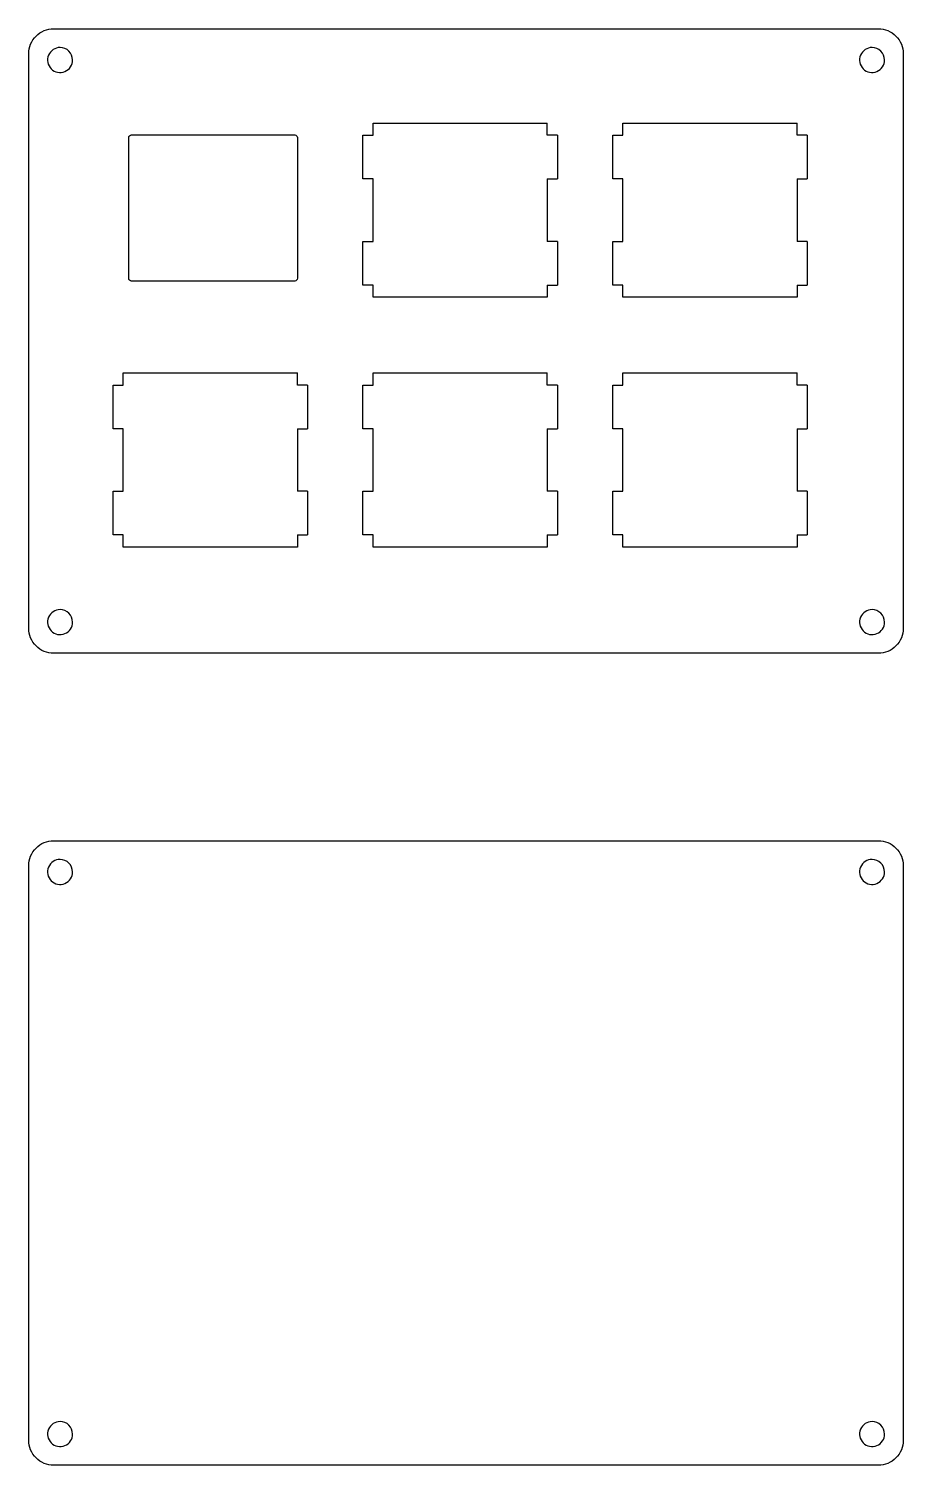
# Model space of a CAD drawing. Extents: x 35 to 105, y 147 to 262.
import ezdxf

# ---------------------------------------------------------------- set-up
doc = ezdxf.new("R2010")
doc.units = 0
doc.layers.add('Warstwa_1', color=7, linetype='CONTINUOUS')

msp = doc.modelspace()

# ---------------------------------------------------------------- linework, layer by layer
at = {"layer": 'Warstwa_1', "color": 7}
for points in [[(36.991147, 262.000591), (102.99824, 262.000591)], [(34.991146, 214.000542), (34.991146, 260.00059)], [(104.998241, 260.00059), (104.998241, 214.000542)], [(43, 242.019429), (43, 253.280571)], [(43.219429, 253.5), (56.280571, 253.5)], [(56.5, 253.280571), (56.5, 242.019429)], [(56.280571, 241.8), (43.219429, 241.8)], [(102.99824, 212.000541), (36.991147, 212.000541)], [(36.991147, 197.000938), (102.99824, 197.000938)], [(34.991146, 149.000889), (34.991146, 195.000937)], [(104.998241, 195.000937), (104.998241, 149.000889)], [(102.99824, 147.000888), (36.991147, 147.000888)]]:
    msp.add_lwpolyline(points, dxfattribs=at)
for points in [[(36.991147, 262.000591)], [(37.5, 260.5)], [(102.5, 260.5)], [(43.219429, 253.5)], [(37.5, 215.5)], [(102.5, 215.5)], [(36.991147, 197.000938)], [(37.5, 195.5)], [(102.5, 195.5)], [(37.5, 150.5)], [(102.5, 150.5)]]:
    msp.add_lwpolyline(points, close=True, dxfattribs=at)
at = {"layer": 'Warstwa_1', "color": 1}
for points in [[(62.552983, 254.450138), (76.498083, 254.450138)], [(62.552983, 253.471439), (62.552983, 254.450138)], [(76.498083, 253.471439), (76.498083, 254.450138)], [(82.551762, 254.450138), (96.496862, 254.450138)], [(82.551762, 253.471439), (82.551762, 254.450138)], [(96.496862, 253.471439), (96.496862, 254.450138)], [(61.741593, 249.97754), (61.741593, 253.471439)], [(61.741593, 253.471439), (62.552983, 253.471439)], [(77.309483, 253.471439), (76.498083, 253.471439)], [(77.309483, 253.471439), (77.309483, 249.97754)], [(81.740372, 249.97754), (81.740372, 253.471439)], [(81.740372, 253.471439), (82.551762, 253.471439)], [(97.308262, 253.471439), (96.496862, 253.471439)], [(97.308262, 253.471439), (97.308262, 249.97754)], [(62.552983, 249.97754), (61.741593, 249.97754)], [(62.552983, 244.977539), (62.552983, 249.97754)], [(76.498083, 249.97754), (76.498083, 244.977539)], [(76.498083, 249.97754), (77.309483, 249.97754)], [(82.551762, 249.97754), (81.740372, 249.97754)], [(82.551762, 244.977539), (82.551762, 249.97754)], [(96.496862, 249.97754), (96.496862, 244.977539)], [(96.496862, 249.97754), (97.308262, 249.97754)], [(61.741593, 241.48364), (61.741593, 244.977539)], [(61.741593, 244.977539), (62.552983, 244.977539)], [(77.309483, 244.977539), (76.498083, 244.977539)], [(77.309483, 244.977539), (77.309483, 241.48364)], [(81.740372, 241.48364), (81.740372, 244.977539)], [(81.740372, 244.977539), (82.551762, 244.977539)], [(97.308262, 244.977539), (96.496862, 244.977539)], [(97.308262, 244.977539), (97.308262, 241.48364)], [(62.552983, 241.48364), (61.741593, 241.48364)], [(62.552983, 240.50494), (62.552983, 241.48364)], [(76.498083, 240.50494), (62.552983, 240.50494)], [(76.498083, 241.48364), (77.309483, 241.48364)], [(76.498083, 241.48364), (76.498083, 240.50494)], [(82.551762, 241.48364), (81.740372, 241.48364)], [(82.551762, 240.50494), (82.551762, 241.48364)], [(96.496862, 240.50494), (82.551762, 240.50494)], [(96.496862, 241.48364), (97.308262, 241.48364)], [(96.496862, 241.48364), (96.496862, 240.50494)], [(41.740747, 229.97566), (41.740747, 233.469559)], [(41.740747, 233.469559), (42.552137, 233.469559)], [(42.552137, 234.448258), (56.497237, 234.448258)], [(42.552137, 233.469559), (42.552137, 234.448258)], [(56.497237, 233.469559), (56.497237, 234.448258)], [(57.308637, 233.469559), (56.497237, 233.469559)], [(57.308637, 233.469559), (57.308637, 229.97566)], [(61.741593, 229.97566), (61.741593, 233.469559)], [(61.741593, 233.469559), (62.552983, 233.469559)], [(62.552983, 234.448258), (76.498083, 234.448258)], [(62.552983, 233.469559), (62.552983, 234.448258)], [(76.498083, 233.469559), (76.498083, 234.448258)], [(77.309483, 233.469559), (76.498083, 233.469559)], [(77.309483, 233.469559), (77.309483, 229.97566)], [(81.740372, 229.97566), (81.740372, 233.469559)], [(81.740372, 233.469559), (82.551762, 233.469559)], [(82.551762, 234.448258), (96.496862, 234.448258)], [(82.551762, 233.469559), (82.551762, 234.448258)], [(96.496862, 233.469559), (96.496862, 234.448258)], [(97.308262, 233.469559), (96.496862, 233.469559)], [(97.308262, 233.469559), (97.308262, 229.97566)], [(42.552137, 229.97566), (41.740747, 229.97566)], [(42.552137, 224.975659), (42.552137, 229.97566)], [(56.497237, 229.97566), (56.497237, 224.975659)], [(56.497237, 229.97566), (57.308637, 229.97566)], [(62.552983, 229.97566), (61.741593, 229.97566)], [(62.552983, 224.975659), (62.552983, 229.97566)], [(76.498083, 229.97566), (76.498083, 224.975659)], [(76.498083, 229.97566), (77.309483, 229.97566)], [(82.551762, 229.97566), (81.740372, 229.97566)], [(82.551762, 224.975659), (82.551762, 229.97566)], [(96.496862, 229.97566), (96.496862, 224.975659)], [(96.496862, 229.97566), (97.308262, 229.97566)], [(41.740747, 221.48176), (41.740747, 224.975659)], [(41.740747, 224.975659), (42.552137, 224.975659)], [(57.308637, 224.975659), (56.497237, 224.975659)], [(57.308637, 224.975659), (57.308637, 221.48176)], [(61.741593, 221.48176), (61.741593, 224.975659)], [(61.741593, 224.975659), (62.552983, 224.975659)], [(77.309483, 224.975659), (76.498083, 224.975659)], [(77.309483, 224.975659), (77.309483, 221.48176)], [(81.740372, 221.48176), (81.740372, 224.975659)], [(81.740372, 224.975659), (82.551762, 224.975659)], [(97.308262, 224.975659), (96.496862, 224.975659)], [(97.308262, 224.975659), (97.308262, 221.48176)], [(42.552137, 221.48176), (41.740747, 221.48176)], [(42.552137, 220.50306), (42.552137, 221.48176)], [(56.497237, 221.48176), (57.308637, 221.48176)], [(56.497237, 221.48176), (56.497237, 220.50306)], [(62.552983, 221.48176), (61.741593, 221.48176)], [(62.552983, 220.50306), (62.552983, 221.48176)], [(76.498083, 221.48176), (77.309483, 221.48176)], [(76.498083, 221.48176), (76.498083, 220.50306)], [(82.551762, 221.48176), (81.740372, 221.48176)], [(82.551762, 220.50306), (82.551762, 221.48176)], [(96.496862, 221.48176), (97.308262, 221.48176)], [(96.496862, 221.48176), (96.496862, 220.50306)], [(56.497237, 220.50306), (42.552137, 220.50306)], [(76.498083, 220.50306), (62.552983, 220.50306)], [(96.496862, 220.50306), (82.551762, 220.50306)]]:
    msp.add_lwpolyline(points, dxfattribs=at)
at = {"layer": 'Warstwa_1', "color": 7}
for points in [[(34.991146, 260.00059), (34.991146, 260.531023), (35.20186, 261.039731), (35.576933, 261.414804)], [(35.576933, 261.414804), (35.952006, 261.789877), (36.460714, 262.000591), (36.991147, 262.000591)], [(102.99824, 262.000591), (103.528673, 262.000591), (104.037381, 261.789877), (104.412454, 261.414804)], [(104.412454, 261.414804), (104.787527, 261.039731), (104.998241, 260.531023), (104.998241, 260.00059)], [(37.5, 260.5), (37.095538, 260.5), (36.730901, 260.256358), (36.57612, 259.882683)], [(38.207107, 260.207107), (38.01957, 260.394643), (37.765216, 260.5), (37.5, 260.5)], [(38.5, 259.5), (38.5, 259.765216), (38.394643, 260.01957), (38.207107, 260.207107)], [(102.5, 260.5), (102.095538, 260.5), (101.730901, 260.256358), (101.57612, 259.882683)], [(103.207107, 260.207107), (103.01957, 260.394643), (102.765216, 260.5), (102.5, 260.5)], [(103.5, 259.5), (103.5, 259.765216), (103.394643, 260.01957), (103.207107, 260.207107)], [(36.57612, 259.882683), (36.421339, 259.509009), (36.506895, 259.078891), (36.792893, 258.792893)], [(36.792893, 258.792893), (37.078891, 258.506895), (37.509009, 258.421339), (37.882683, 258.57612)], [(37.882683, 258.57612), (38.256358, 258.730901), (38.5, 259.095538), (38.5, 259.5)], [(101.57612, 259.882683), (101.421339, 259.509009), (101.506895, 259.078891), (101.792893, 258.792893)], [(101.792893, 258.792893), (102.078891, 258.506895), (102.509009, 258.421339), (102.882683, 258.57612)], [(102.882683, 258.57612), (103.256358, 258.730901), (103.5, 259.095538), (103.5, 259.5)], [(43, 253.280571), (43, 253.338767), (43.023118, 253.39458), (43.064269, 253.435731)], [(43.064269, 253.435731), (43.10542, 253.476882), (43.161233, 253.5), (43.219429, 253.5)], [(56.280571, 253.5), (56.338767, 253.5), (56.39458, 253.476882), (56.435731, 253.435731)], [(56.435731, 253.435731), (56.476882, 253.39458), (56.5, 253.338767), (56.5, 253.280571)], [(43.064269, 241.864269), (43.023118, 241.90542), (43, 241.961233), (43, 242.019429)], [(43.219429, 241.8), (43.161233, 241.8), (43.10542, 241.823118), (43.064269, 241.864269)], [(56.435731, 241.864269), (56.39458, 241.823118), (56.338767, 241.8), (56.280571, 241.8)], [(56.5, 242.019429), (56.5, 241.961233), (56.476882, 241.90542), (56.435731, 241.864269)], [(37.5, 215.5), (37.095538, 215.5), (36.730901, 215.256358), (36.57612, 214.882683)], [(38.207107, 215.207107), (38.01957, 215.394643), (37.765216, 215.5), (37.5, 215.5)], [(38.5, 214.5), (38.5, 214.765216), (38.394643, 215.01957), (38.207107, 215.207107)], [(102.5, 215.5), (102.095538, 215.5), (101.730901, 215.256358), (101.57612, 214.882683)], [(103.207107, 215.207107), (103.01957, 215.394643), (102.765216, 215.5), (102.5, 215.5)], [(103.5, 214.5), (103.5, 214.765216), (103.394643, 215.01957), (103.207107, 215.207107)], [(35.576933, 212.586328), (35.20186, 212.961401), (34.991146, 213.470109), (34.991146, 214.000542)], [(36.57612, 214.882683), (36.421339, 214.509009), (36.506895, 214.078891), (36.792893, 213.792893)], [(37.882683, 213.57612), (38.256358, 213.730901), (38.5, 214.095538), (38.5, 214.5)], [(101.57612, 214.882683), (101.421339, 214.509009), (101.506895, 214.078891), (101.792893, 213.792893)], [(102.882683, 213.57612), (103.256358, 213.730901), (103.5, 214.095538), (103.5, 214.5)], [(104.998241, 214.000542), (104.998241, 213.470109), (104.787527, 212.961401), (104.412454, 212.586328)], [(36.792893, 213.792893), (37.078891, 213.506895), (37.509009, 213.421339), (37.882683, 213.57612)], [(101.792893, 213.792893), (102.078891, 213.506895), (102.509009, 213.421339), (102.882683, 213.57612)], [(36.991147, 212.000541), (36.460714, 212.000541), (35.952006, 212.211255), (35.576933, 212.586328)], [(104.412454, 212.586328), (104.037381, 212.211255), (103.528673, 212.000541), (102.99824, 212.000541)], [(35.576933, 196.415151), (35.952006, 196.790224), (36.460714, 197.000938), (36.991147, 197.000938)], [(102.99824, 197.000938), (103.528673, 197.000938), (104.037381, 196.790224), (104.412454, 196.415151)], [(34.991146, 195.000937), (34.991146, 195.53137), (35.20186, 196.040078), (35.576933, 196.415151)], [(37.5, 195.5), (37.095538, 195.5), (36.730901, 195.256358), (36.57612, 194.882683)], [(38.207107, 195.207107), (38.01957, 195.394643), (37.765216, 195.5), (37.5, 195.5)], [(102.5, 195.5), (102.095538, 195.5), (101.730901, 195.256358), (101.57612, 194.882683)], [(103.207107, 195.207107), (103.01957, 195.394643), (102.765216, 195.5), (102.5, 195.5)], [(104.412454, 196.415151), (104.787527, 196.040078), (104.998241, 195.53137), (104.998241, 195.000937)], [(36.57612, 194.882683), (36.421339, 194.509009), (36.506895, 194.078891), (36.792893, 193.792893)], [(37.882683, 193.57612), (38.256358, 193.730901), (38.5, 194.095538), (38.5, 194.5)], [(38.5, 194.5), (38.5, 194.765216), (38.394643, 195.01957), (38.207107, 195.207107)], [(101.57612, 194.882683), (101.421339, 194.509009), (101.506895, 194.078891), (101.792893, 193.792893)], [(102.882683, 193.57612), (103.256358, 193.730901), (103.5, 194.095538), (103.5, 194.5)], [(103.5, 194.5), (103.5, 194.765216), (103.394643, 195.01957), (103.207107, 195.207107)], [(36.792893, 193.792893), (37.078891, 193.506895), (37.509009, 193.421339), (37.882683, 193.57612)], [(101.792893, 193.792893), (102.078891, 193.506895), (102.509009, 193.421339), (102.882683, 193.57612)], [(36.57612, 149.882683), (36.421339, 149.509009), (36.506895, 149.078891), (36.792893, 148.792893)], [(37.5, 150.5), (37.095538, 150.5), (36.730901, 150.256358), (36.57612, 149.882683)], [(38.207107, 150.207107), (38.01957, 150.394643), (37.765216, 150.5), (37.5, 150.5)], [(37.882683, 148.57612), (38.256358, 148.730901), (38.5, 149.095538), (38.5, 149.5)], [(38.5, 149.5), (38.5, 149.765216), (38.394643, 150.01957), (38.207107, 150.207107)], [(101.57612, 149.882683), (101.421339, 149.509009), (101.506895, 149.078891), (101.792893, 148.792893)], [(102.5, 150.5), (102.095538, 150.5), (101.730901, 150.256358), (101.57612, 149.882683)], [(103.207107, 150.207107), (103.01957, 150.394643), (102.765216, 150.5), (102.5, 150.5)], [(102.882683, 148.57612), (103.256358, 148.730901), (103.5, 149.095538), (103.5, 149.5)], [(103.5, 149.5), (103.5, 149.765216), (103.394643, 150.01957), (103.207107, 150.207107)], [(35.576933, 147.586675), (35.20186, 147.961748), (34.991146, 148.470456), (34.991146, 149.000889)], [(36.792893, 148.792893), (37.078891, 148.506895), (37.509009, 148.421339), (37.882683, 148.57612)], [(101.792893, 148.792893), (102.078891, 148.506895), (102.509009, 148.421339), (102.882683, 148.57612)], [(104.998241, 149.000889), (104.998241, 148.470456), (104.787527, 147.961748), (104.412454, 147.586675)], [(36.991147, 147.000888), (36.460714, 147.000888), (35.952006, 147.211602), (35.576933, 147.586675)], [(104.412454, 147.586675), (104.037381, 147.211602), (103.528673, 147.000888), (102.99824, 147.000888)]]:
    msp.add_open_spline(points, degree=3, dxfattribs=at)

doc.saveas('drawing.dxf')
